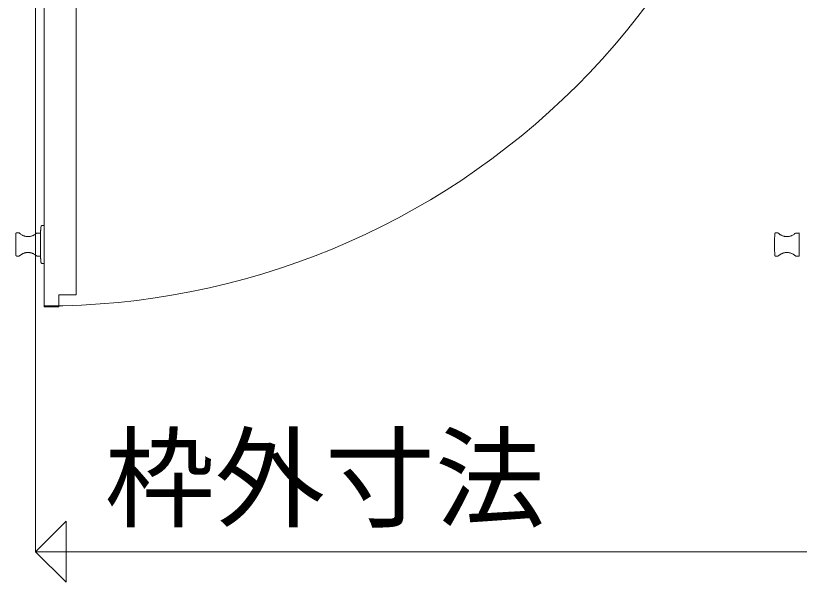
# Model space of a CAD drawing. Units: millimetres at full size, sheet at 1:30; details may follow other scales. Extents: x -6149 to 5151, y -9003 to 3076.
# Drawn here: x 2050 to 2690, y -8009 to -7546 of the extents above; entities that cross this region are included whole.
import ezdxf
from ezdxf.enums import TextEntityAlignment as Align

# ---------------------------------------------------------------- set-up
doc = ezdxf.new("R2010")
doc.units = ezdxf.units.MM
doc.header["$LTSCALE"] = 30
doc.linetypes.add('DOUBLE_CHAIN1', pattern=[8.8, 5, -1, 0.6, -0.6, 0.6, -1])
for name, color, linetype, lineweight in [('0-3', 7, 'DOUBLE_CHAIN1', 9), ('0-6', 7, 'Continuous', 9), ('0-8', 7, 'Continuous', 9)]:
    doc.layers.add(name, color=color, linetype=linetype, lineweight=lineweight)
doc.layers.add('0-9', color=7, linetype='Continuous')
doc.styles.add('ＭＳ ゴシック', font='')
doc.styles.get('ＭＳ ゴシック').set_extended_font_data('MS Gothic')

msp = doc.modelspace()

# ---------------------------------------------------------------- linework, layer by layer
at = {"layer": '0-3', "color": 3, "linetype": 'Continuous'}
for p, q in [((2073.15, -7168.83), (2073.15, -7783.83)), ((2099.45, -7168.83), (2099.45, -7773.83)), ((2085.15, -7773.83), (2099.45, -7773.83)), ((2085.15, -7783.83), (2085.15, -7773.83)), ((2073.15, -7783.83), (2085.15, -7783.83))]:
    msp.add_line(p, q, dxfattribs=at)
at = {"layer": '0-3', "color": 4}
for p, q in [((2071.58, -7717.33), (2073.15, -7717.33)), ((2073.15, -7748.33), (2073.15, -7717.33)), ((2052.64, -7723.28), (2050.65, -7723.28)), ((2067.33, -7723.43), (2070.15, -7723.43)), ((2070.15, -7742.38), (2070.15, -7723.28)), ((2672.64, -7723.28), (2670.65, -7723.28)), ((2687.33, -7723.43), (2690.15, -7723.43)), ((2690.15, -7742.38), (2690.15, -7723.28)), ((2052.64, -7742.23), (2050.65, -7742.23)), ((2067.33, -7742.23), (2070.15, -7742.23)), ((2672.64, -7742.23), (2670.65, -7742.23)), ((2687.33, -7742.23), (2690.15, -7742.23)), ((2071.58, -7748.33), (2073.15, -7748.33))]:
    msp.add_line(p, q, dxfattribs=at)
at = {"layer": '0-3', "color": 3, "linetype": 'Continuous'}
msp.add_arc((2073.95, -7168.83), 614.2, 269.92537, 0, dxfattribs=at)
at = {"layer": '0-3', "color": 4}
for centre, radius, start, end in [((2209.83, -7732.83), 140, 174.01083, 176.08857), ((2071.58, -7718.33), 1, 90, 174.01083), ((2209.9, -7732.68), 160, 176.80127, 180.02626), ((2050.65, -7723.78), 0.5, 90, 176.80127), ((2052.64, -7723.78), 0.5, 46.91104, 90), ((2059.99, -7716.07), 10.25, 226.91104, 313.08896), ((2067.33, -7723.93), 0.5, 90, 133.08896), ((2829.9, -7732.68), 160, 176.80127, 180.02626), ((2670.65, -7723.78), 0.5, 90, 176.80127), ((2672.64, -7723.78), 0.5, 46.91104, 90), ((2679.99, -7716.07), 10.25, 226.91104, 313.08896), ((2687.33, -7723.93), 0.5, 90, 133.08896), ((2209.9, -7732.83), 160, 179.97374, 183.19873), ((2829.9, -7732.83), 160, 179.97374, 183.19873), ((2059.99, -7749.58), 10.25, 46.91104, 133.08896), ((2679.99, -7749.58), 10.25, 46.91104, 133.08896), ((2050.65, -7741.73), 0.5, 183.19873, 270), ((2052.64, -7741.73), 0.5, 270, 313.08896), ((2067.33, -7741.73), 0.5, 226.91104, 270), ((2209.83, -7732.83), 140, 183.91143, 185.98641), ((2670.65, -7741.73), 0.5, 183.19873, 270), ((2672.64, -7741.73), 0.5, 270, 313.08896), ((2687.33, -7741.73), 0.5, 226.91104, 270), ((2071.58, -7747.33), 1, 185.98641, 270)]:
    msp.add_arc(centre, radius, start, end, dxfattribs=at)
at = {"layer": '0-6'}
msp.add_line((3935.16, -7983.83), (2066.14, -7983.83), dxfattribs=at)
at = {"layer": '0-8'}
for p, q in [((2066.14, -7983.83), (2066.14, -7368.83)), ((2066.14, -7983.83), (2091.14, -7958.83)), ((2091.14, -8008.83), (2091.14, -7958.83)), ((2066.14, -7983.83), (2091.14, -8008.83))]:
    msp.add_line(p, q, dxfattribs=at)

# ---------------------------------------------------------------- texts
at = {"layer": '0-9', "style": 'ＭＳ ゴシック'}
msp.add_text('枠外寸法', height=65.98, dxfattribs=at).set_placement((2122.56, -7976.54), align=Align.BOTTOM_LEFT)

doc.saveas('drawing.dxf')
